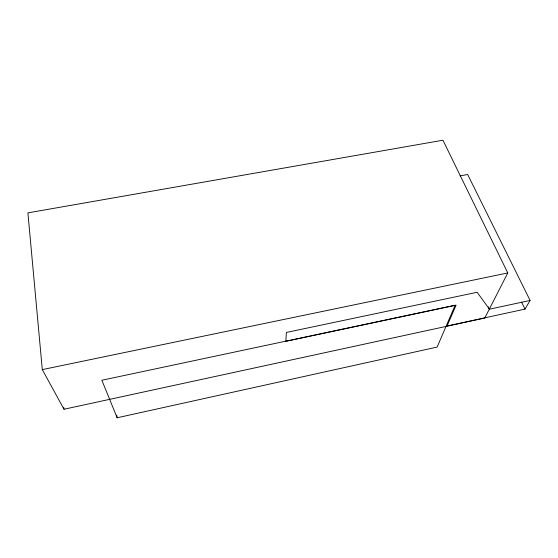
<?xml version="1.0" encoding="UTF-8"?>
<svg xmlns="http://www.w3.org/2000/svg" width="558" height="558" viewBox="0 0 558 558"><rect width="100%" height="100%" fill="white"/><g stroke="black" fill="none" stroke-linecap="round" stroke-linejoin="round"><path stroke-width="0.84" d="M507.78 272.946L484.79 318.032L63.996 409.244L42.296 369.612L27.9 212.87L442.947 140.225L507.78 272.946L42.296 369.612M530.1 300.455L489.436 309.202L477.146 292.273L286.4 332.442L285.808 341.356L456.074 305.177L447.063 326.005L525.008 309.111L530.1 300.455L467.653 174.487L460.092 175.882M117.138 417.775L437.13 347.076L455.175 305.191L101.856 380.249L117.138 417.775L116.768 415.194M521.584 302.094L525.008 309.111M488.348 306.83L489.436 309.202M63.814 407.507L63.996 409.244"/></g></svg>
